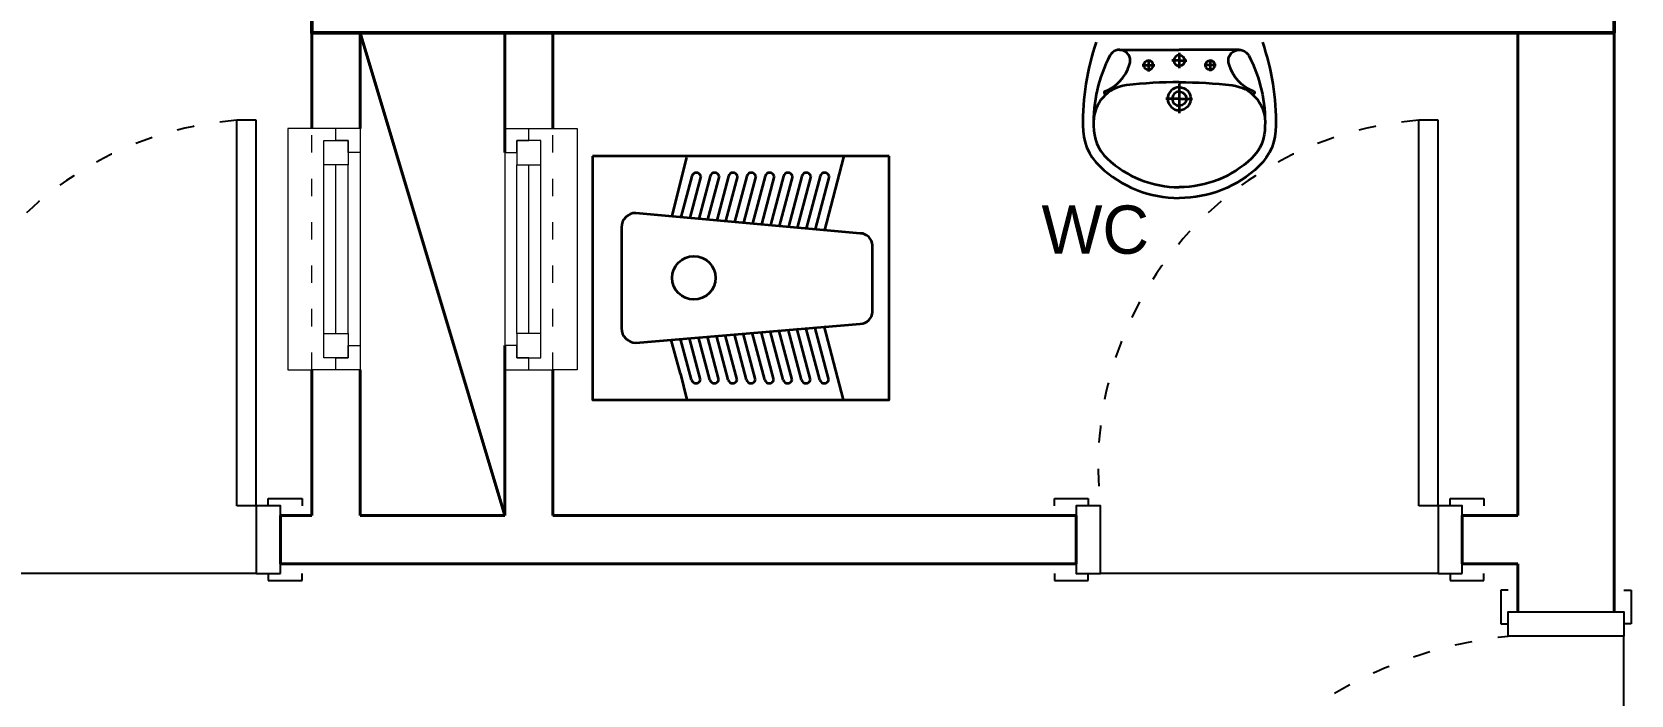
# Model space of a CAD drawing. Header units: millimetres. Extents: x 48 to 2669, y 23 to 1916.
# Drawn here: x 1000.3 to 1331.8, y 643.8 to 781.2 of the extents above; entities that cross this region are included whole.
import ezdxf

# ---------------------------------------------------------------- set-up
doc = ezdxf.new("R2010")
doc.units = ezdxf.units.MM
doc.linetypes.add('ACAD_ISO03W100', pattern=[30, 12, -18])
doc.layers.add('14_ISLAK_MEKAN_TEFRİŞ', color=134, linetype='Continuous')
for name, color, linetype, lineweight in [('6_YAZI', 7, 'Continuous', 35), ('DUVAR40', 7, 'Continuous', 40), ('KAPI-PEN', 155, 'Continuous', 18), ('KOLON', 40, 'Continuous', 50), ('M_ÖLÇÜ_İÇ', 135, 'Continuous', 18), ('Pencere', 150, 'Continuous', 25)]:
    doc.layers.add(name, color=color, linetype=linetype, lineweight=lineweight)
doc.styles.add('Annotative', font='Txt')

# ---------------------------------------------------------------- blocks, each defined once
blk = doc.blocks.new('6788')
at = {"layer": 'KAPI-PEN', "ltscale": 0.2}
for p, q in [((-22.316913, 0.000005), (-22.316915, -9.999995)), ((27.683087, -0.000007), (27.683085, -10.000007)), ((27.683085, -10.000007), (27.683085, -10.000007))]:
    blk.add_line(p, q, dxfattribs=at)
at = {"layer": 'KAPI-PEN', "color": 134, "linetype": 'Continuous', "lineweight": 18}
for p, q in [((-22.316913, 0.000005), (-17.316913, 0.000004)), ((-17.316913, 0.000004), (-17.316913, -2.499996)), ((-17.316913, 0.000004), (22.683087, -0.000006)), ((-19.816913, -2.499995), (-19.816914, -4.999995)), ((-19.816914, -7.499995), (-19.816913, -2.499995)), ((-17.316913, -2.499996), (-19.816913, -2.499995)), ((-19.816913, -2.499995), (-14.816913, -2.499996)), ((-14.816913, -2.499996), (-14.816914, -7.499996)), ((20.183087, -2.500005), (-14.816913, -2.499996)), ((20.183086, -7.500005), (20.183087, -2.500005)), ((20.183087, -2.500005), (25.183087, -2.500006)), ((22.683087, -2.500006), (22.683087, -0.000006)), ((22.683087, -0.000006), (27.683087, -0.000007)), ((25.183087, -2.500006), (22.683087, -2.500006)), ((25.183086, -5.000006), (25.183087, -2.500006)), ((25.183087, -2.500006), (25.183086, -7.500006)), ((-19.816914, -4.999995), (-22.316914, -4.999995)), ((20.183086, -5.000005), (-14.816914, -4.999996)), ((27.683086, -5.000007), (25.183086, -5.000006)), ((-14.816914, -7.499996), (-19.816914, -7.499995)), ((20.183086, -7.500005), (-14.816914, -7.499996)), ((25.183086, -7.500006), (20.183086, -7.500005)), ((-22.316915, -9.999995), (-22.316916, -14.999995)), ((27.683084, -15.000007), (27.683085, -10.000007)), ((-22.316916, -14.999995), (27.683084, -15.000007))]:
    blk.add_line(p, q, dxfattribs=at)
at = {"layer": 'KAPI-PEN', "color": 134, "linetype": 'ACAD_ISO03W100', "lineweight": 18, "ltscale": 0.3}
blk.add_line((27.683085, -10.000007), (-22.316915, -9.999995), dxfattribs=at)
blk = doc.blocks.new('*U21')
at = {"layer": 'Pencere', "lineweight": 25, "ltscale": 5}
for p, q in [((-9, 7), (-9, 86.899937)), ((-5, 86.899937), (-9, 86.899937)), ((-5, 7), (-5, 86.899937)), ((-84.5, 7), (-84.5, 8.5)), ((-84.5, 8.5), (-77.5, 8.5)), ((-77.5, 8.5), (-77.5, 7)), ((-5, 7), (-9, 7)), ((-2.5, 7), (-2.5, 8.5)), ((-2.5, 8.5), (4.5, 8.5)), ((4.5, 8.5), (4.5, 7)), ((-84.5, -7), (-84.5, -8.5)), ((-84.5, -8.5), (-77.5, -8.5)), ((-77.5, -8.5), (-77.5, -7)), ((-5, -7), (-75, -7)), ((-2.5, -7), (-2.5, -8.5)), ((-2.5, -8.5), (4.5, -8.5)), ((4.5, -8.5), (4.5, -7))]:
    blk.add_line(p, q, dxfattribs=at)
at = {"layer": 'Pencere', "lineweight": 25, "ltscale": 5, "flags": 128}
for points in [[(-75, -7), (-75, 7), (-80, 7), (-80, -7), (-75, -7)], [(0, -7), (0, 7), (-5, 7), (-5, -7), (0, -7)]]:
    blk.add_lwpolyline(points, dxfattribs=at)
at = {"layer": 'Pencere', "linetype": 'ACAD_ISO03W100', "lineweight": 25, "ltscale": 0.3}
blk.add_arc((-3.520318, 15.164474), 71.944448, 94.36819, 186.516136, dxfattribs=at)
blk = doc.blocks.new('*U23')
at = {"layer": 'Pencere', "lineweight": 25, "ltscale": 5}
for p, q in [((-9, 7), (-9, 86.899937)), ((-5, 86.899937), (-9, 86.899937)), ((-5, 7), (-5, 86.899937)), ((-104.5, 7), (-104.5, 8.5)), ((-104.5, 8.5), (-97.5, 8.5)), ((-97.5, 8.5), (-97.5, 7)), ((-5, 7), (-9, 7)), ((-2.5, 7), (-2.5, 8.5)), ((-2.5, 8.5), (4.5, 8.5)), ((4.5, 8.5), (4.5, 7)), ((-104.5, -17), (-104.5, -18.5)), ((-104.5, -18.5), (-97.5, -18.5)), ((-97.5, -18.5), (-97.5, -17)), ((-5, -17), (-95, -17)), ((-2.5, -17), (-2.5, -18.5)), ((-2.5, -18.5), (4.5, -18.5)), ((4.5, -18.5), (4.5, -17))]:
    blk.add_line(p, q, dxfattribs=at)
at = {"layer": 'Pencere', "lineweight": 25, "ltscale": 5, "flags": 128}
for points in [[(-95, -17), (-95, 7), (-100, 7), (-100, -17), (-95, -17)], [(0, -17), (0, 7), (-5, 7), (-5, -17), (0, -17)]]:
    blk.add_lwpolyline(points, dxfattribs=at)
at = {"layer": 'Pencere', "linetype": 'ACAD_ISO03W100', "lineweight": 25, "ltscale": 0.3}
blk.add_arc((-6.290724, -2.249041), 89.190137, 91.740708, 174.047712, dxfattribs=at)
blk = doc.blocks.new('sdvfbgh')
at = {"color": 0, "lineweight": 35}
for p, q in [((474802.597929, 4589905.882609), (474802.597929, 4589967.382609)), ((474757.457239, 4589949.184036), (474764.510632, 4589951.073987)), ((474790.116221, 4589950.908428), (474802.058825, 4589947.889941)), ((474752.33824, 4589947.892045), (474752.100419, 4589947.828321)), ((474757.457239, 4589949.184036), (474752.338923, 4589947.889941)), ((474756.198678, 4589946.843594), (474764.702465, 4589949.122176)), ((474756.198678, 4589944.979059), (474764.865261, 4589947.301263)), ((474798.452074, 4589944.910797), (474789.785492, 4589947.233001)), ((474798.452074, 4589946.775331), (474789.948288, 4589949.053914)), ((474802.059508, 4589947.892045), (474802.29733, 4589947.828321)), ((474756.198678, 4589943.043594), (474765.042439, 4589945.413272)), ((474756.198678, 4589941.179059), (474765.205234, 4589943.592359)), ((474798.452074, 4589941.110797), (474789.445518, 4589943.524096)), ((474798.452074, 4589942.975331), (474789.608314, 4589945.34501)), ((474756.198678, 4589939.243594), (474765.378647, 4589941.703359)), ((474756.198678, 4589937.379059), (474765.541443, 4589939.882445)), ((474798.452074, 4589937.310797), (474789.10931, 4589939.814183)), ((474798.452074, 4589939.175331), (474789.272106, 4589941.635096)), ((474756.198678, 4589935.443594), (474765.718621, 4589937.994454)), ((474756.198678, 4589933.579059), (474765.881416, 4589936.173541)), ((474798.452074, 4589935.375331), (474788.932132, 4589937.926192)), ((474756.198678, 4589931.643594), (474766.046885, 4589934.282413)), ((474798.452074, 4589931.575331), (474788.603868, 4589934.21415)), ((474798.452074, 4589933.510797), (474788.769336, 4589936.105279)), ((474756.198678, 4589929.779059), (474766.22139, 4589932.464637)), ((474756.198678, 4589927.843594), (474766.383094, 4589930.572499)), ((474798.452074, 4589927.775331), (474788.267659, 4589930.504237)), ((474798.452074, 4589929.710797), (474788.429363, 4589932.396374)), ((474756.198678, 4589925.979059), (474766.557598, 4589928.754723)), ((474756.198678, 4589924.043594), (474766.734776, 4589926.866732)), ((474798.452074, 4589923.975331), (474787.915977, 4589926.79847)), ((474798.452074, 4589925.910797), (474788.093154, 4589928.686461)), ((474756.198678, 4589922.179059), (474766.897572, 4589925.045819)), ((474756.198678, 4589920.243594), (474767.062007, 4589923.154414)), ((474798.452074, 4589920.175331), (474787.588745, 4589923.086151)), ((474798.452074, 4589922.110797), (474787.753181, 4589924.977557)), ((474756.198678, 4589918.379059), (474767.232883, 4589921.335665)), ((474798.452074, 4589918.310797), (474787.41787, 4589921.267403)), ((474752.059011, 4589915.355645), (474767.408668, 4589919.39122)), ((474802.338737, 4589915.355645), (474787.255827, 4589919.320636))]:
    blk.add_line(p, q, dxfattribs=at)
at = {"color": 0, "lineweight": 35, "flags": 128}
blk.add_lwpolyline([(474802.600207, 4589967.382609), (474752.098453, 4589967.382609), (474752.098453, 4589905.882609), (474802.598453, 4589905.882609)], dxfattribs=at)
blk.add_lwpolyline([(474787.783867, 4589961.382609), (474766.913039, 4589961.382609, 0.412123), (474763.902131, 4589958.40181), (474767.813521, 4589911.884691, 0.40125), (474770.331339, 4589909.382609), (474784.064655, 4589909.382609, 0.40125), (474786.582474, 4589911.884691), (474790.794775, 4589958.40181, 0.412123)], format="xyb", close=True, dxfattribs=at)
at = {"color": 0, "lineweight": 35}
blk.add_circle((474777.348453, 4589946.382609), 4.5, dxfattribs=at)
for centre, start, end in [((474756.47338, 4589945.918368), 106.236436, 254.77942), ((474798.177373, 4589945.850105), 285.22058, 73.763564), ((474756.47338, 4589942.118368), 106.236436, 254.77942), ((474798.177373, 4589942.050105), 285.22058, 73.763564), ((474756.47338, 4589938.318368), 106.236436, 254.77942), ((474798.177373, 4589938.250105), 285.22058, 73.763564), ((474756.47338, 4589934.518368), 106.236436, 254.77942), ((474798.177373, 4589934.450105), 285.22058, 73.763564), ((474756.47338, 4589930.718368), 106.236436, 254.77942), ((474798.177373, 4589930.650105), 285.22058, 73.763564), ((474756.47338, 4589926.918368), 106.236436, 254.77942), ((474798.177373, 4589926.850105), 285.22058, 73.763564), ((474756.47338, 4589923.118368), 106.236436, 254.77942), ((474798.177373, 4589923.050105), 285.22058, 73.763564), ((474756.47338, 4589919.318368), 106.236436, 254.77942), ((474798.177373, 4589919.250105), 285.22058, 73.763564)]:
    blk.add_arc(centre, 0.964555, start, end, dxfattribs=at)
blk = doc.blocks.new('dsfghj')
at = {"color": 0, "lineweight": 35}
for p, q in [((474614.765142, 4590007.27244), (474614.765142, 4590004.11184)), ((474613.25977, 4590005.703596), (474616.333377, 4590005.703596)), ((474611.521527, 4589997.703596), (474615.551322, 4589997.703596)), ((474613.565142, 4589997.703596), (474613.565142, 4589999.627204)), ((474613.565142, 4589997.703596), (474613.565142, 4589995.78323)), ((474619.581116, 4589997.703596), (474627.216515, 4589997.703596)), ((474623.438087, 4589997.703596), (474623.438087, 4590001.164793)), ((474623.438087, 4589997.703596), (474623.438087, 4589994.24564)), ((474613.25977, 4589989.703596), (474616.376066, 4589989.703596)), ((474614.765142, 4589988.095282), (474614.765142, 4589991.384015))]:
    blk.add_line(p, q, dxfattribs=at)
at = {"color": 0, "lineweight": 35, "flags": 128}
for points in [[(474608.765142, 4590019.228803, -0.087514), (474630.725373, 4590022.703472, -0.087514)], [(474630.39066, 4590022.698066, -0.213368), (474640.950673, 4590018.328596, -0.213368)], [(474621.539049, 4590017.011218, -0.237713), (474614.607578, 4590010.619973, -0.952509), (474612.275247, 4590015.70388, -0.127864), (474630.675929, 4590019.903909)], [(474619.165142, 4589997.703596, -0.028625), (474619.950466, 4590011.409839, -0.380474), (474629.467625, 4590019.913319, -0.380474)], [(474630.469346, 4590019.899172, -0.213368), (474638.917357, 4590016.403596, -0.191812), (474646.365142, 4589997.703596)], [(474640.950673, 4590018.328596, -0.191812), (474649.165142, 4589997.703596, -0.191812)], [(474621.539049, 4590017.011218, -1.090035), (474622.187414, 4590016.547656, -1.090035)], [(474615.965142, 4590005.703596, 1), (474613.565142, 4590005.703596, 1)], [(474615.965142, 4590005.703596, -1), (474613.565142, 4590005.703596, -1)], [(474612.165142, 4589997.703596, -1), (474614.965142, 4589997.703596, -1)], [(474612.165142, 4589997.703596, 1), (474614.965142, 4589997.703596, 1)], [(474619.165142, 4589997.703596, 0.028625), (474619.950466, 4589983.997352, 0.380474), (474629.467625, 4589975.493873, 0.380474)], [(474620.438087, 4589997.703596, -1), (474626.438087, 4589997.703596, -1)], [(474620.438087, 4589997.703596, 1), (474626.438087, 4589997.703596, 1)], [(474621.598087, 4589997.703596, -1), (474625.278087, 4589997.703596, -1)], [(474621.598087, 4589997.703596, 1), (474625.278087, 4589997.703596, 1)], [(474630.469346, 4589975.508019, 0.213368), (474638.917357, 4589979.003596, 0.191812), (474646.365142, 4589997.703596)], [(474640.950673, 4589977.078596, 0.191812), (474649.165142, 4589997.703596, 0.191812)], [(474615.965142, 4589989.703596, 1), (474613.565142, 4589989.703596, 1)], [(474615.965142, 4589989.703596, -1), (474613.565142, 4589989.703596, -1)], [(474621.539049, 4589978.395973, 0.237713), (474614.607578, 4589984.787218, 0.952509), (474612.275247, 4589979.703311, 0.127864), (474630.675929, 4589975.503282)], [(474621.539049, 4589978.395973, 1.090035), (474622.187414, 4589978.859535, 1.090035)], [(474630.39066, 4589972.709125, 0.213368), (474640.950673, 4589977.078596, 0.213368)], [(474608.765142, 4589976.178388, 0.087514), (474630.725373, 4589972.703719, 0.087514)]]:
    blk.add_lwpolyline(points, format="xyb", dxfattribs=at)
for points in [[(474610.765142, 4590013.218689), (474610.765142, 4589997.703596)], [(474610.765142, 4589982.188502), (474610.765142, 4589997.703596)], [(474611.722966, 4589997.703596), (474615.551322, 4589997.703596)], [(474620.04732, 4589997.703596), (474626.962938, 4589997.703596)]]:
    blk.add_lwpolyline(points, dxfattribs=at)

msp = doc.modelspace()

# ---------------------------------------------------------------- linework, layer by layer
at = {"layer": 'DUVAR40'}
for p, q in [((1328.274002, 661.051773), (1328.274002, 841.051771)), ((1058.274002, 781.051773), (1058.274002, 761.237846)), ((1068.274002, 781.051734), (1068.274002, 761.237844)), ((1098.274002, 681.051773), (1068.274002, 781.051734)), ((1098.274002, 781.051739), (1098.274002, 756.237844)), ((1108.274002, 781.05174), (1108.274002, 761.237846)), ((1308.274002, 681.051773), (1308.274002, 781.05177)), ((1098.274002, 716.237844), (1098.274002, 681.051773)), ((1058.274002, 711.237846), (1058.274002, 681.051773)), ((1068.274002, 711.237846), (1068.274002, 681.051773)), ((1108.274002, 711.24163), (1108.274002, 681.051773)), ((1058.274002, 681.051773), (1051.756895, 681.051773)), ((1056.756895, 681.051773), (1051.756895, 681.051773)), ((1051.756895, 681.051773), (1051.756895, 671.051773)), ((1098.274002, 681.051773), (1068.274002, 681.051773)), ((1216.756895, 681.051773), (1108.274002, 681.051773)), ((1216.756895, 681.051773), (1216.756895, 671.051773)), ((1308.274002, 681.051773), (1296.756895, 681.051773)), ((1308.274002, 681.051773), (1296.756895, 681.051773)), ((1296.756895, 681.051773), (1296.756895, 671.051773)), ((1056.756895, 671.051773), (1051.756895, 671.051773)), ((1216.756895, 671.051773), (1056.756895, 671.051773)), ((1308.274002, 671.051773), (1296.756895, 671.051773)), ((1308.274002, 661.051773), (1308.274002, 671.051773))]:
    msp.add_line(p, q, dxfattribs=at)
at = {"layer": 'KOLON', "flags": 128}
for points in [[(1328.274002, 996.051773), (1328.274002, 1021.051773), (1058.274002, 1021.051773), (1058.274002, 781.051733), (1328.273439, 781.051773)], [(1328.274002, 781.051733), (1328.274002, 806.051733), (1083.274002, 806.051733), (1083.274002, 996.051777), (1328.273439, 996.051814)]]:
    msp.add_lwpolyline(points, dxfattribs=at)

# ---------------------------------------------------------------- block references
at = {"layer": '14_ISLAK_MEKAN_TEFRİŞ', "xscale": 0.8, "yscale": 0.8, "zscale": 0.8, "rotation": 270}
msp.add_blockref('dsfghj', (-3670760.039665, 380466.163993), dxfattribs=at)
at = {"layer": '14_ISLAK_MEKAN_TEFRİŞ', "rotation": 90}
msp.add_blockref('sdvfbgh', (4591083.864878, -474047.06911), dxfattribs=at)
at = {"layer": 'KOLON'}
for p in [(1051.756895, 676.051773), (1296.756895, 676.051773)]:
    msp.add_blockref('*U21', p, dxfattribs=at)
at = {"layer": 'KOLON', "xscale": -1, "rotation": 90}
msp.add_blockref('*U23', (1313.274002, 561.051773), dxfattribs=at)
at = {"layer": 'M_ÖLÇÜ_İÇ', "rotation": 270}
msp.add_blockref('6788', (1068.273996, 738.920931), dxfattribs=at)
at = {"layer": 'M_ÖLÇÜ_İÇ', "xscale": -1, "rotation": 90}
msp.add_blockref('6788', (1098.273995, 738.920931), dxfattribs=at)

# ---------------------------------------------------------------- texts
at = {"layer": '6_YAZI', "style": 'Annotative'}
msp.add_text('WC', height=10, dxfattribs=at).set_placement((1209.565164, 735.285231))

doc.saveas('drawing.dxf')
